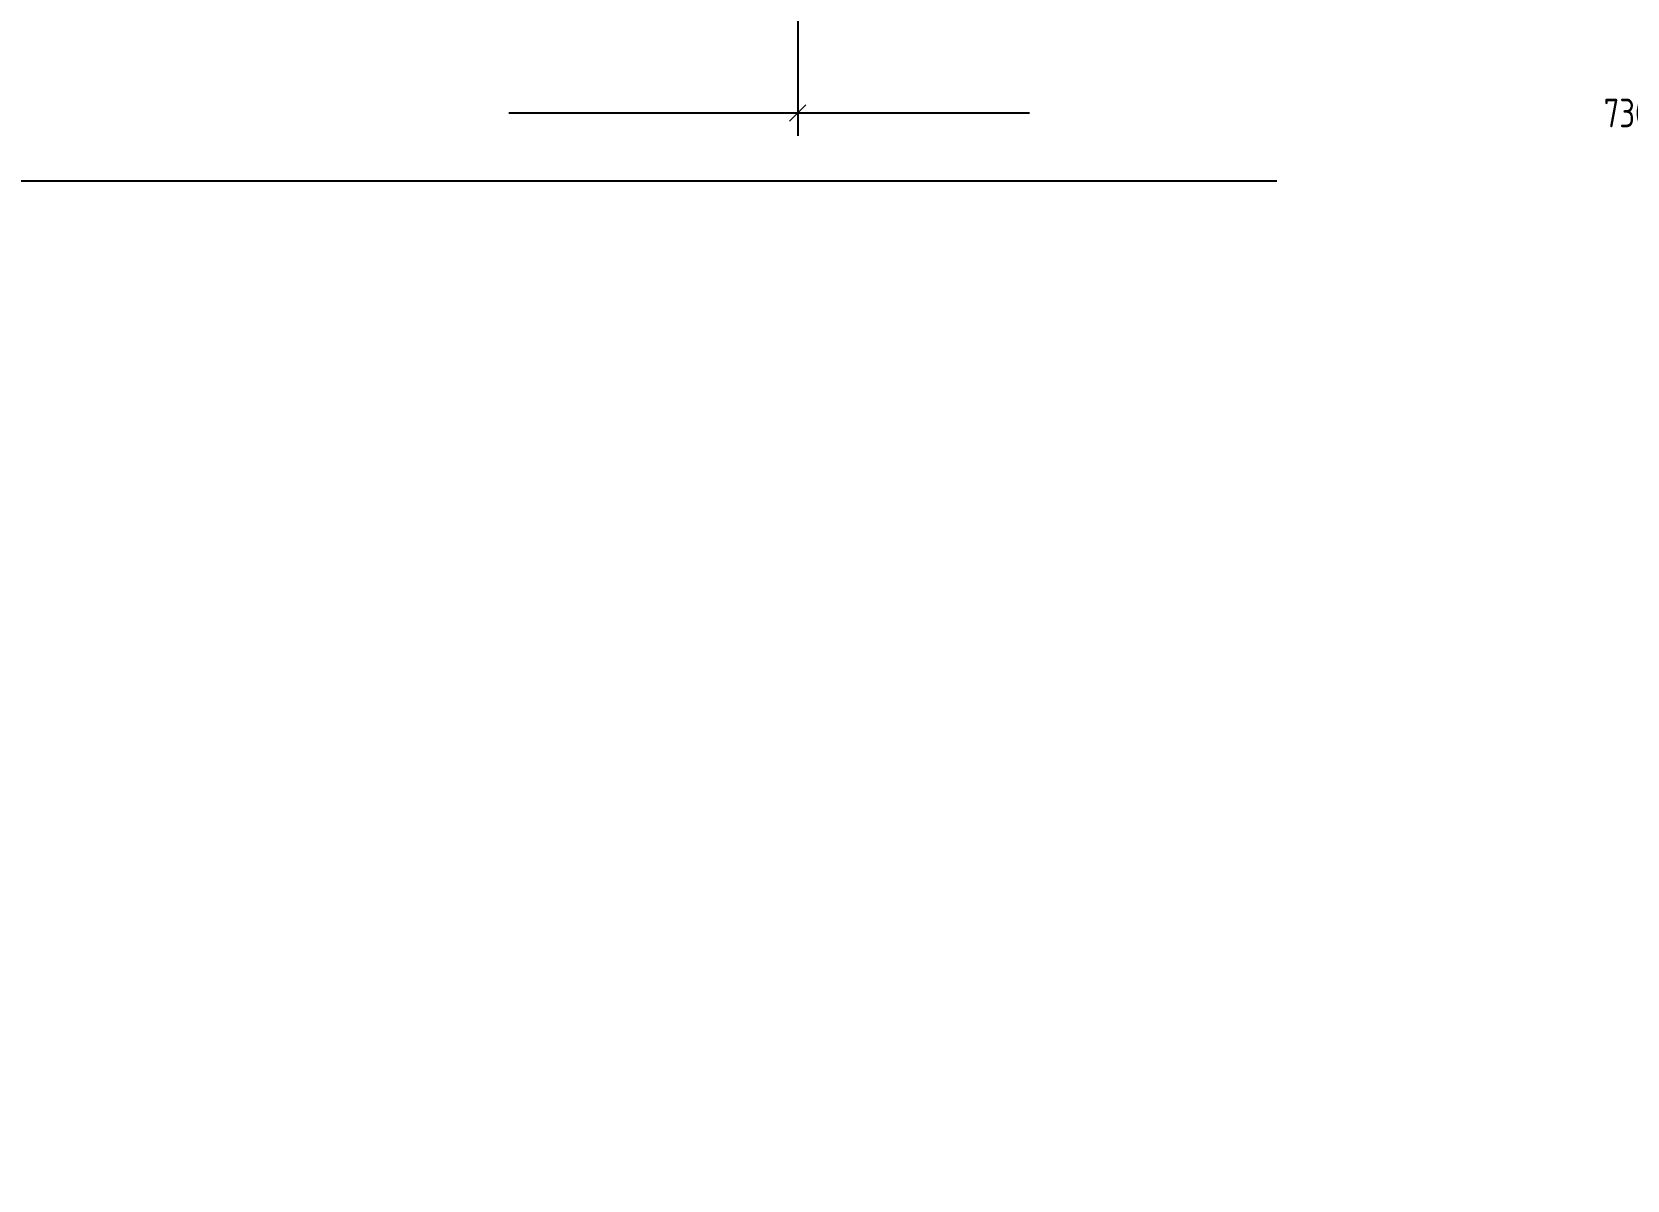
# Model space of a CAD drawing. Header units: millimetres. Extents: x 0 to 1680, y 0 to 594.
# Drawn here: x 258.6 to 397.8, y 315.6 to 415.7 of the extents above; entities that cross this region are included whole.
import ezdxf

# ---------------------------------------------------------------- set-up
doc = ezdxf.new("R2010")
doc.units = ezdxf.units.MM
doc.linetypes.add('K5LT_THIN', pattern=[0])
doc.layers.add('Системный слой', color=7, linetype='Continuous')
doc.styles.add('KDIMTEXTSTYLE', font='GOST_AU.SHX', dxfattribs={"width": 0.96, "oblique": 15, "height": 5})
doc.dimstyles.new('KDIMSTYLE (0.02)', dxfattribs={"dimtxt": 5, "dimasz": 1, "dimexe": 2, "dimexo": 0, "dimgap": 1, "dimtad": 1, "dimlfac": 50, "dimtxsty": 'KDIMTEXTSTYLE', "dimsah": 1, "dimcen": 0, "dimdle": 1, "dimadec": 0, "dimazin": 0, "dimtfac": 0.667, "dimtmove": 0, "dimatfit": 3, "dimfxl": 0, "dimtvp": 1, "dimtolj": 1, "dimtzin": 0, "dimarcsym": 0})

# ---------------------------------------------------------------- blocks, each defined once
blk = doc.blocks.new('KDIMARROW_03')
at = {"layer": 'Системный слой', "color": 0, "linetype": 'K5LT_THIN', "lineweight": 13}
for p, q in [((0, 0), (-1, 0)), ((-0.71, -0.71), (0.71, 0.71)), ((0, 0), (1, 0))]:
    blk.add_line(p, q, dxfattribs=at)

msp = doc.modelspace()

# ---------------------------------------------------------------- dimensions: what is measured, and where the dimension line sits
at = {"layer": 'Системный слой', "color": 7}
for base, p1, p2, location in [((169.41796, 408.64647), (325.41796, 431.97733), (169.41796, 431.97733), (247.41796, 408.64647)), ((325.41812, 408.64647), (471.41812, 429.77733), (325.41812, 429.77733), (398.41812, 408.64647)), ((99.41796, 402.71217), (745.41796, 415.58077), (99.41796, 415.58077), (422.41796, 402.71217))]:
    msp.add_linear_dim(base=base, p1=p1, p2=p2, location=location, dimstyle='KDIMSTYLE (0.02)', override={"dimexo": 0, "dimpost": '\\H2.5;\\W0.965;\\Q0;<>', "dimblk1": 'KDIMARROW_03', "dimblk2": 'KDIMARROW_03', "dimse1": 0, "dimse2": 0, "dimclrt": 7, "dimtolj": 1}, dxfattribs=at).render()

doc.saveas('drawing.dxf')
